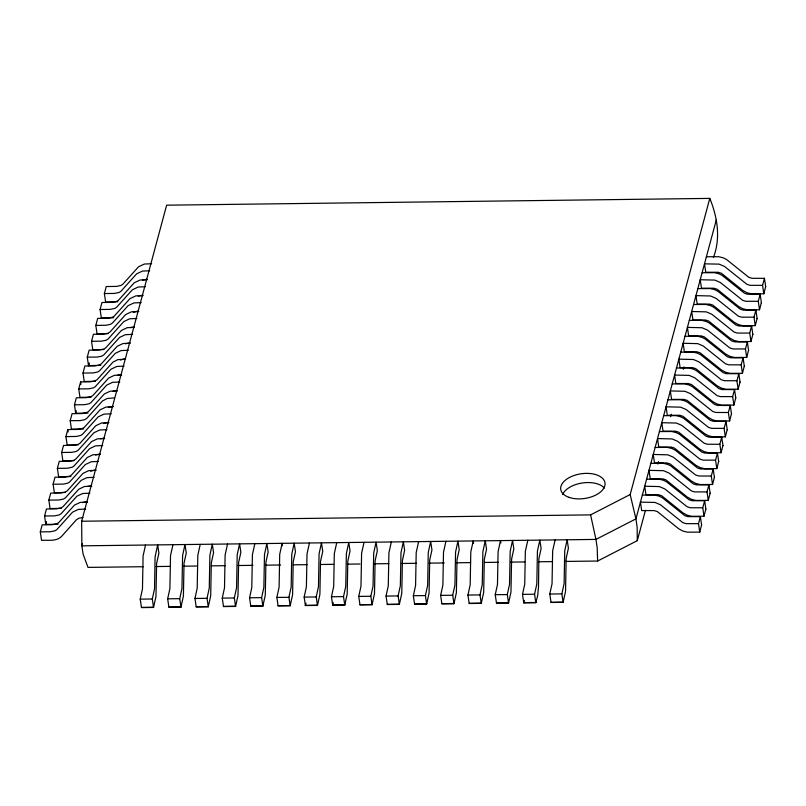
<?xml version="1.0" encoding="UTF-8"?>
<svg xmlns="http://www.w3.org/2000/svg" width="806" height="806" viewBox="0 0 806 806"><rect width="100%" height="100%" fill="white"/><g stroke="black" fill="none" stroke-linecap="round" stroke-linejoin="round"><path stroke-width="1.21" d="M145.513 545.047L143.085 556.019L142.471 588.924L140.224 599.15L141.473 607.603L153.543 607.452L155.971 596.48L156.586 563.575L158.903 553.158L157.684 544.886L155.074 556.946L154.54 588.773L152.294 598.999L153.543 607.452M172.947 544.705L170.519 555.677L169.905 588.582L167.658 598.808L168.907 607.261L180.977 607.109L183.405 596.138L184.02 563.233L186.267 553.007L184.987 544.554L182.589 555.525L181.975 588.43L179.728 598.657L180.977 607.109M200.241 544.362L197.823 555.334L197.198 588.239L194.961 598.465L196.211 606.918L208.28 606.767L210.698 595.795L211.323 562.89L213.56 552.664L212.28 544.211L209.892 555.183L209.268 588.088L207.031 598.314L208.28 606.767M227.544 544.02L225.116 554.991L224.501 587.896L222.255 598.123L223.504 606.575L235.574 606.424L237.992 595.453L238.616 562.548L240.863 552.322L239.573 543.869L237.186 554.84L236.571 587.745L234.324 597.971L235.574 606.424M254.837 543.677L252.419 554.649L251.794 587.554L249.558 597.78L250.797 606.233L262.867 606.082L265.295 595.11L265.92 562.205L268.156 551.979L266.877 543.526L264.489 554.498L263.864 587.403L261.628 597.629L262.867 606.082M290.17 605.739L292.588 594.768L293.213 561.863L295.449 551.636L294.17 543.184L291.782 554.155L291.168 587.06L288.921 597.286L290.17 605.739L278.1 605.89L276.851 597.437L279.098 587.211L279.712 554.306L282.14 543.335L282.483 545.702M309.433 542.992L307.015 553.964L306.391 586.879L304.144 597.105L305.393 605.548L317.463 605.407L319.891 594.425L320.506 561.52L322.753 551.294L321.473 542.841L319.085 553.823L318.461 586.728L316.224 596.954L317.463 605.407M305.393 605.548L306.038 603.13M336.727 542.66L334.309 553.631L333.684 586.536L331.447 596.762L332.697 605.215L344.767 605.064L347.185 594.093L347.809 561.188L350.046 550.961L348.766 542.509L346.379 553.48L345.754 586.385L343.517 596.611L344.767 605.064M332.697 605.215L333.331 602.787M364.03 542.317L361.602 553.289L360.987 586.194L358.741 596.42L359.99 604.873L372.06 604.722L374.488 593.75L375.102 560.845L377.349 550.619L376.07 542.166L373.682 553.138L373.057 586.043L370.81 596.269L372.06 604.722M391.323 541.975L388.905 552.946L388.28 585.851L386.044 596.077L387.293 604.53L399.363 604.379L401.781 593.407L402.406 560.502L404.642 550.276L403.363 541.823L400.975 552.795L400.35 585.7L398.114 595.926L399.363 604.379M418.626 541.632L416.198 552.604L415.584 585.509L413.337 595.735L414.586 604.188L426.656 604.037L429.084 593.065L429.699 560.16L431.945 549.934L430.666 541.481L428.268 552.453L427.654 585.358L425.407 595.584L426.656 604.037M445.92 541.289L443.502 552.261L442.877 585.166L440.64 595.392L441.89 603.845L453.959 603.694L456.377 592.722L457.002 559.817L459.239 549.591L457.959 541.138L455.571 552.11L454.947 585.015L452.71 595.241L453.959 603.694M481.253 603.362L483.681 592.38L484.295 559.475L486.542 549.249L485.262 540.796L482.865 551.778L482.25 584.682L480.003 594.909L481.253 603.362L469.183 603.513L467.933 595.06L470.18 584.834L470.795 551.929L473.223 540.947L473.565 543.315M508.556 603.019L510.974 592.047L511.598 559.142L513.835 548.916L512.556 540.463L510.168 551.435L509.543 584.34L507.306 594.566L508.556 603.019L496.486 603.17L495.237 594.717L497.473 584.491L498.098 551.586L500.516 540.614L500.869 542.972M535.819 602.676L534.569 594.223L536.806 583.997L537.431 551.092L539.859 540.121L541.098 548.574L538.861 558.8L538.499 587.07L537.733 595.412L535.819 602.676L523.749 602.828L524.384 600.399M563.112 602.334L565.54 591.362L566.155 558.457L568.401 548.231L567.152 539.778L564.734 550.75L564.109 583.655L561.863 593.881L563.112 602.334L551.042 602.485L549.793 594.032L552.039 583.806L552.654 550.901L555.112 539.929M82.968 517.533L79.119 518.167L76.489 519.689L61.568 536.423C56.319 541.743 48.169 539.909 41.549 540.332L40.3 531.879L42.184 524.847L52.259 524.726L56.813 523.789L58.737 522.57L74.454 505.12L80.278 502.37L87.522 502.067M58.123 524.192L45.821 524.444L44.572 515.991L46.456 508.969L56.521 508.838L61.085 507.911L63.009 506.692L78.726 489.242L84.549 486.481L91.783 486.179M61.165 508.354L50.083 508.576L48.834 500.123L50.728 493.101L60.793 492.98L65.346 492.043L67.271 490.824L82.998 473.374L88.811 470.623L96.055 470.311M65.427 492.466L54.355 492.698L53.105 484.245L54.999 477.223L65.064 477.092L69.618 476.165L71.543 474.935L87.26 457.496L93.083 454.735L100.327 454.423M70.928 476.558L58.626 476.809L57.377 468.357L59.261 461.334L69.336 461.213L73.89 460.276L75.814 459.057L91.531 441.607L97.355 438.857L104.599 438.545M73.971 460.7L62.898 460.931L61.649 452.478L63.533 445.446L73.608 445.325L78.162 444.388L80.086 443.169L95.803 425.719L101.627 422.969L108.87 422.656M78.242 444.821L67.17 445.043L65.921 436.59L67.805 429.568L77.87 429.437L82.434 428.51L84.358 427.291L100.075 409.841L105.898 407.08L113.142 406.768M83.743 428.903L71.442 429.155L70.193 420.702L72.077 413.68L82.141 413.559L86.705 412.622L88.63 411.403L104.347 393.953L110.16 391.202L117.414 390.89M88.015 413.025L75.704 413.276L74.464 404.824L76.348 397.801L86.413 397.67L90.967 396.743L92.892 395.524L108.619 378.074L114.432 375.314L121.676 375.002M91.058 397.167L79.975 397.388L78.726 388.935L80.62 381.913L90.685 381.792L95.239 380.855L97.163 379.636L112.89 362.186L117.636 359.698L124.718 359.144M95.33 381.278L84.247 381.51L82.998 373.057L84.892 366.035L94.957 365.904L99.511 364.977L101.435 363.748L117.162 346.308L122.975 343.547L130.219 343.235M100.831 365.37L88.519 365.622L87.27 357.169L89.164 350.147L99.229 350.026L103.783 349.089L105.707 347.87L121.434 330.42L127.247 327.669L134.491 327.357M103.863 349.512L92.791 349.744L91.541 341.291L93.436 334.268L103.5 334.137L108.054 333.21L109.979 331.981L125.696 314.531L131.519 311.781L138.763 311.469M108.135 333.634L97.063 333.855L95.813 325.402L97.697 318.38L107.772 318.249L112.326 317.322L114.251 316.103L129.968 298.653L135.791 295.893L143.035 295.58M113.636 317.715L101.334 317.967L100.085 309.514L101.969 302.492L112.044 302.371L116.598 301.434L118.522 300.215L134.239 282.765L140.063 280.014L147.307 279.702M117.928 301.756L105.626 302.008L104.377 293.555L106.261 286.533L116.336 286.412L120.89 285.475L122.814 284.256L138.531 266.806L144.355 264.046L151.599 263.743M45.791 524.263L46.426 521.915M75.683 413.095L76.308 410.748M88.489 365.44L89.123 363.103M45.821 524.444L46.446 522.107M88.519 365.622L89.154 363.284M143.397 566.709L88.005 567.394L83.089 554.105L81.869 545.833L81.648 521.24L166.63 205.187L709.794 198.397C717.441 217.076 720.856 238.163 713.411 257.487M82.504 543.456L81.869 545.833L595.956 539.416L635.934 518.873L716.353 219.736M527.819 540.272L525.361 551.244L524.736 584.149L522.5 594.375L523.749 602.828M564.946 561.439L597.639 561.036L637.274 540.665L637.153 527.144L635.934 518.873L630.171 494.541L709.794 198.397M637.274 540.665L645.445 510.279M657.857 464.095L658.512 461.667M670.602 416.702L671.257 414.264M683.347 369.299L684.002 366.871M698.49 523.668L686.007 523.648L682.823 522.641L660.517 504.818L655.056 502.45L640.438 502.118L641.687 510.571L654.16 510.581L657.343 511.588L678.642 528.726L682.863 531.063L687.397 532.172L699.739 532.121L698.49 523.668L700.374 516.646L687.891 516.626L684.717 515.618L662.411 497.796L659.187 496.153L654.663 495.035L642.322 495.106M702.761 507.78L690.279 507.76L687.095 506.752L664.789 488.93L659.328 486.572L644.709 486.23L645.959 494.683L658.431 494.703L661.615 495.71L682.914 512.848L687.135 515.175L691.669 516.293L704.011 516.233L702.761 507.78L704.645 500.758L692.163 500.738L688.989 499.73L666.683 481.907L663.459 480.265L658.935 479.147L646.593 479.227M707.023 491.912L694.54 491.902L691.367 490.894L669.061 473.062L663.59 470.704L648.981 470.341L650.22 478.814L662.703 478.835L665.877 479.842L687.175 496.98L691.407 499.307L695.941 500.425L708.273 500.365L707.023 491.912L708.907 484.89L696.434 484.88L693.251 483.872L670.945 466.039L667.731 464.397L663.197 463.289L650.865 463.339M711.295 476.034L698.812 476.014L695.638 475.006L673.332 457.183L667.862 454.826L653.243 454.463L654.492 462.936L666.975 462.946L670.149 463.964L691.447 481.091L695.679 483.429L700.202 484.537L712.544 484.487L711.295 476.034L713.179 469.011L700.706 468.991L697.522 467.984L675.216 450.161L672.003 448.519L667.469 447.401L655.127 447.461M715.567 460.145L703.084 460.135L699.91 459.128L677.604 441.295L672.133 438.938L657.515 438.575L658.764 447.048L671.247 447.068L674.421 448.076L695.719 465.213L699.94 467.54L704.474 468.659L716.816 468.598L715.567 460.145L717.451 453.123L704.968 453.103L701.794 452.095L679.488 434.273L676.274 432.631L671.741 431.512L659.399 431.573M719.839 444.267L707.356 444.247L704.172 443.24L681.866 425.417L676.405 423.049L661.786 422.697L663.036 431.17L675.509 431.18L678.692 432.187L699.991 449.325L704.212 451.662L708.746 452.771L721.088 452.72L719.839 444.267L721.723 437.245L709.24 437.225L706.066 436.217L683.76 418.395L680.536 416.752L676.012 415.634L663.67 415.684M724.11 428.379L711.627 428.359L708.444 427.351L686.138 409.529L680.677 407.171L666.058 406.808L667.308 415.281L679.78 415.302L682.964 416.309L704.263 433.447L708.484 435.774L713.018 436.892L725.35 436.832L724.11 428.379L725.994 421.357L713.512 421.337L710.338 420.329L688.032 402.506L684.808 400.864L680.274 399.746L667.942 399.806M728.372 412.501L715.899 412.481L712.716 411.473L690.41 393.65L684.939 391.283L670.33 390.93L671.569 399.393L684.052 399.413L687.236 400.421L708.524 417.558L712.756 419.896L717.29 421.004L729.621 420.954L728.372 412.501L730.266 405.478L717.783 405.458L714.61 404.451L692.304 386.628L689.08 384.976L684.546 383.868L672.214 383.918M732.644 396.612L720.171 396.592L716.987 395.585L694.681 377.762L689.211 375.405L674.602 375.042L675.841 383.515L688.324 383.535L691.508 384.543L712.796 401.68L717.028 404.008L721.561 405.126L733.893 405.065L732.644 396.612L734.538 389.59L722.055 389.57L718.881 388.563L696.575 370.74L693.351 369.098L688.818 367.979L676.486 368.04M736.916 380.734L724.443 380.714L721.259 379.707L698.953 361.884L693.482 359.516L678.874 359.154L680.113 367.627L692.596 367.647L695.769 368.654L717.068 385.792L721.299 388.119L725.833 389.238L738.165 389.177L736.916 380.734L738.81 373.702L726.327 373.692L723.143 372.684L700.837 354.852L697.623 353.209L693.089 352.101L680.758 352.151M741.188 364.846L728.705 364.826L725.531 363.818L703.225 345.996L697.754 343.638L683.145 343.275L684.385 351.748L696.868 351.759L700.041 352.776L721.34 369.904L725.571 372.241L730.105 373.349L742.437 373.299L741.188 364.846L743.082 357.824L730.599 357.804L727.415 356.796L705.109 338.973L701.895 337.331L697.361 336.213L685.029 336.273M745.459 348.958L732.976 348.948L729.803 347.94L707.497 330.107L702.026 327.75L687.417 327.387L688.656 335.86L701.139 335.88L704.313 336.888L725.612 354.025L729.843 356.353L734.377 357.471L746.709 357.411L745.459 348.958L747.343 341.935L734.87 341.915L731.687 340.908L709.381 323.085L706.167 321.443L701.633 320.335L689.301 320.385M749.731 333.08L737.248 333.059L734.075 332.052L711.769 314.229L706.298 311.862L691.679 311.509L692.928 319.982L705.411 319.992L708.585 321L729.883 338.137L734.115 340.475L738.639 341.583L750.98 341.532L749.731 333.08L751.615 326.057L739.142 326.037L735.959 325.03L713.653 307.207L710.439 305.565L705.905 304.446L693.563 304.507M754.003 317.191L741.52 317.171L738.346 316.164L716.04 298.341L710.57 295.983L695.951 295.621L697.2 304.094L709.683 304.114L712.857 305.121L734.155 322.259L738.377 324.586L742.91 325.705L755.252 325.644L754.003 317.191L755.887 310.169L743.404 310.149L740.23 309.141L717.924 291.319L714.71 289.676L710.177 288.558L697.835 288.619M758.275 301.313L745.792 301.293L742.608 300.285L720.302 282.463L714.841 280.095L700.223 279.742L701.472 288.205L713.945 288.226L717.128 289.233L738.427 306.371L742.648 308.708L747.182 309.816L759.524 309.766L758.275 301.313L760.159 294.291L747.676 294.271L744.502 293.263L722.196 275.44L718.972 273.788L714.448 272.68L702.107 272.73M762.567 285.344L750.084 285.334L746.9 284.317L724.594 266.494L719.133 264.136L704.494 263.854L705.764 272.247L718.237 272.267L721.42 273.274L742.719 290.412L746.94 292.739L751.474 293.858L763.816 293.797L762.567 285.344L764.451 278.322L751.968 278.302L748.794 277.294L726.488 259.472L723.264 257.829L718.74 256.711L706.399 256.771M699.739 532.121L701.593 524.908M704.011 516.233L705.865 509.029M708.273 500.365L710.136 493.161M712.544 484.487L714.408 477.283M716.816 468.598L718.67 461.395M721.088 452.72L722.942 445.506M725.35 436.832L727.213 429.628M729.621 420.954L731.485 413.74M733.893 405.065L735.757 397.862M738.165 389.177L740.029 381.973M742.437 373.299L744.301 366.095M746.709 357.411L748.572 350.207M750.98 341.532L752.844 334.319M755.252 325.644L757.106 318.441M759.524 309.766L761.378 302.552M763.816 293.797L765.67 286.593M133.252 312.345L138.481 311.066M120.437 360L125.665 358.71M103.349 423.533L108.588 422.253M90.544 471.188L95.773 469.898M81.648 521.24L590.597 514.883L630.171 494.541M142.481 280.145L147.045 279.219M138.199 296.114L142.753 295.177M125.383 343.759L129.937 342.832M112.568 391.414L117.122 390.477M108.296 407.292L112.86 406.365M95.491 454.947L100.045 454.02M82.675 502.581L87.239 501.654M130.36 327.579L134.209 326.944M117.545 375.233L121.394 374.599M100.468 438.766L104.317 438.132M87.653 486.421L91.501 485.786M145.423 286.714L138.169 287.037L132.355 289.787L116.628 307.237L114.704 308.456L110.15 309.393L100.085 309.514M141.151 302.603L133.897 302.925L128.083 305.675L112.356 323.125L110.432 324.344L105.878 325.281L95.813 325.402M136.879 318.481L129.625 318.803L123.812 321.564L108.095 339.004L106.17 340.233L101.606 341.16L91.541 341.291M132.607 334.369L125.363 334.692L119.54 337.442L103.823 354.892L101.899 356.111L97.335 357.048L87.27 357.169M128.335 350.247L121.091 350.57L115.268 353.33L99.551 370.78L97.627 371.999L93.073 372.926L82.998 373.057M124.064 366.136L116.82 366.458L110.996 369.208L95.279 386.658L93.355 387.877L88.801 388.814L78.726 388.935M119.792 382.024L112.548 382.336L106.724 385.097L91.007 402.547L89.083 403.766L84.529 404.693L74.464 404.824M114.291 397.932L107.208 398.486L102.463 400.975L86.736 418.425L84.811 419.644L80.257 420.581L70.193 420.702M111.248 413.79L104.004 414.113L98.191 416.863L82.464 434.313L80.54 435.532L75.986 436.469L65.921 436.59M106.986 429.669L99.732 429.991L93.919 432.751L78.192 450.191L76.268 451.42L71.714 452.347L61.649 452.478M102.715 445.557L95.461 445.879L89.647 448.63L73.92 466.08L71.996 467.299L67.442 468.236L57.377 468.357M98.443 461.435L91.189 461.757L85.376 464.518L69.659 481.968L67.734 483.187L63.17 484.114L53.105 484.245M94.171 477.323L86.927 477.646L81.104 480.396L65.387 497.846L63.462 499.065L58.898 500.002L48.834 500.123M89.899 493.201L82.655 493.514L76.842 496.264L61.115 513.714L59.191 514.933L54.637 515.87L44.572 515.991M85.627 509.08L78.383 509.392L72.57 512.153L56.843 529.592L54.919 530.822L50.365 531.748L40.3 531.879M149.694 270.796L142.461 271.078L136.647 273.828L120.92 291.278L118.996 292.497L114.442 293.434L104.377 293.555M155.991 566.547L169.844 566.376M183.687 566.205L197.541 566.024M211.394 565.852L225.237 565.681M237.83 565.53L252.943 565.338M265.527 565.177L280.639 564.986M293.233 564.835L307.076 564.663M320.929 564.492L333.513 564.331M347.366 564.16L359.96 563.999M373.793 563.827L388.885 563.636M401.459 563.485L416.551 563.293M429.124 563.132L444.217 562.951M456.79 562.79L470.623 562.618M484.456 562.447L498.289 562.276M510.873 562.114L524.706 561.943M538.539 561.772L552.372 561.601M140.224 599.15L152.294 598.999M167.658 598.808L179.728 598.657M194.961 598.465L207.031 598.314M222.255 598.123L234.324 597.971M249.558 597.78L261.628 597.629M276.851 597.437L288.921 597.286M304.144 597.105L316.224 596.954M331.447 596.762L343.517 596.611M358.741 596.42L370.81 596.269M386.044 596.077L398.114 595.926M413.337 595.735L425.407 595.584M440.64 595.392L452.71 595.241M467.933 595.06L480.003 594.909M495.237 594.717L507.306 594.566M522.5 594.375L534.569 594.223M549.793 594.032L561.863 593.881M141.453 607.412L153.523 607.261M168.877 607.069L180.947 606.918M196.18 606.737L208.25 606.586M223.474 606.394L235.543 606.243M250.777 606.052L262.847 605.9M278.07 605.709L290.14 605.558M305.373 605.366L317.443 605.215M332.666 605.024L344.736 604.873M359.97 604.691L372.04 604.54M387.263 604.349L399.333 604.198M414.566 604.006L426.636 603.855M441.859 603.664L453.929 603.513M469.152 603.321L481.222 603.17M496.456 602.979L508.526 602.828M523.719 602.646L535.788 602.495M551.022 602.304L563.092 602.153M590.597 514.883L595.956 539.416L597.175 547.687L597.639 561.036M764.451 278.322L765.7 286.775M760.159 294.291L761.408 302.744M755.887 310.169L757.136 318.622M751.615 326.057L752.864 334.51M747.343 341.935L748.593 350.388M743.082 357.824L744.321 366.277M738.81 373.702L740.059 382.155M734.538 389.59L735.787 398.043M730.266 405.478L731.516 413.921M725.994 421.357L727.244 429.81M721.723 437.245L722.972 445.698M717.451 453.123L718.7 461.576M713.179 469.011L714.428 477.464M708.907 484.89L710.157 493.343M704.645 500.758L705.895 509.211M700.374 516.646L701.623 525.099M80.62 381.913L80.973 384.281M67.805 429.568L68.157 431.925M562.648 494.481A22.377 12.483 -8.4 0 1 582.093 483.016A22.377 12.483 -8.4 0 1 604.369 488.003M568.915 497.332A22.377 12.483 -8.4 0 0 604.802 485.857A22.377 12.483 -8.4 0 0 574.859 475.218A22.377 12.483 -8.4 0 0 568.915 497.332"/></g></svg>
